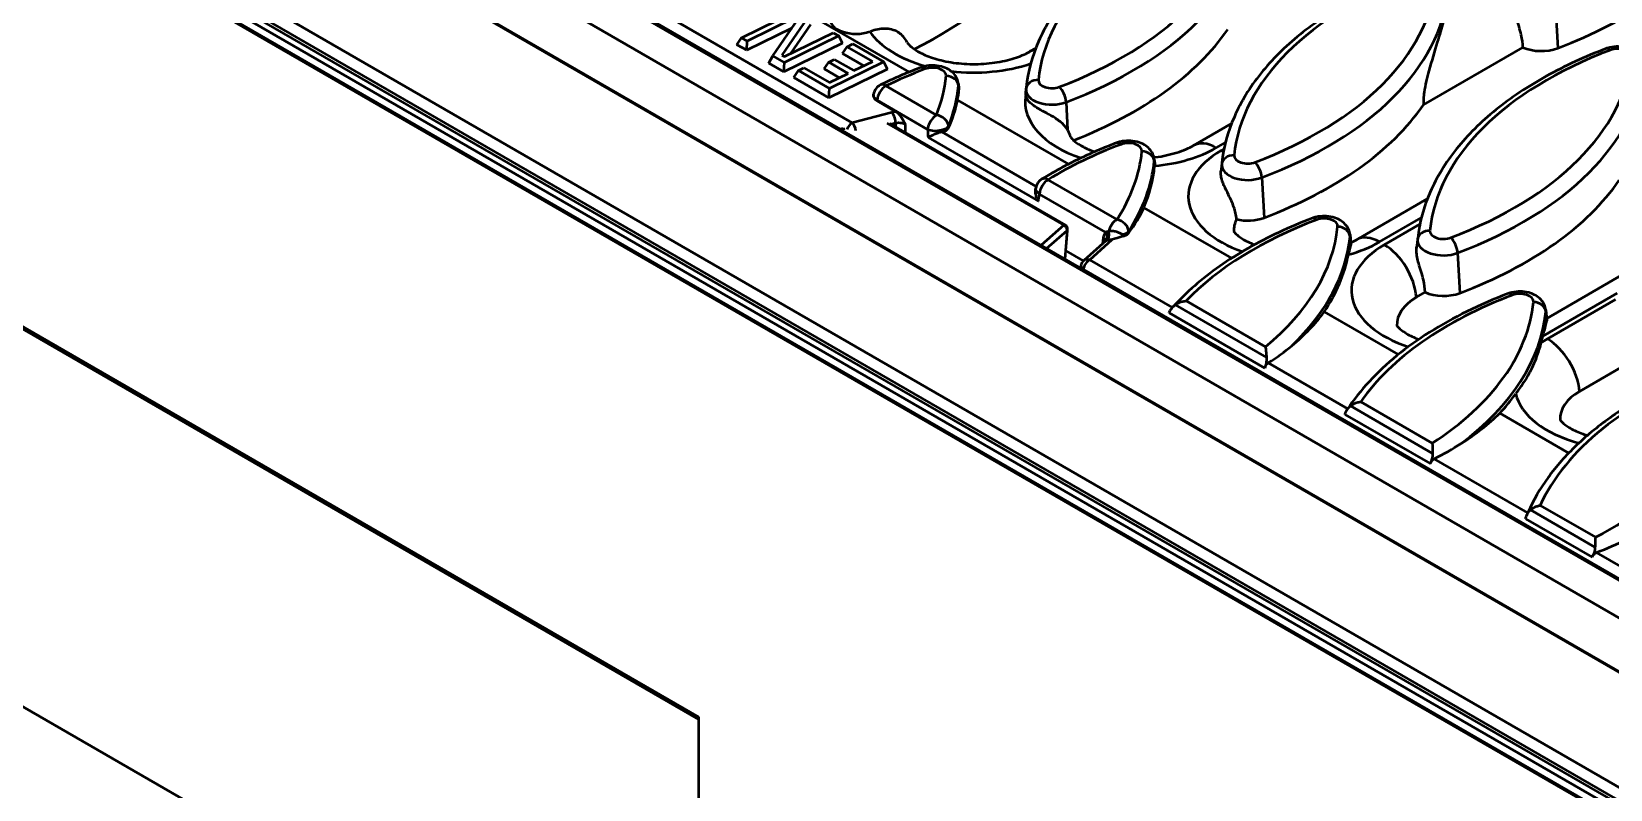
# Model space of a CAD drawing. Header units: millimetres. Extents: x 0 to 2219, y -32 to 1188.
# Drawn here: x 78.9 to 154.9, y 214.9 to 251.3 of the extents above; entities that cross this region are included whole.
import ezdxf

# ---------------------------------------------------------------- set-up
doc = ezdxf.new("R2010")
doc.units = ezdxf.units.MM
doc.header["$LTSCALE"] = 2
doc.layers.add('Sichtbar (ISO)', color=7, linetype='Continuous', lineweight=50)
doc.layers.add('Sichtbar schmal (ISO)', color=7, linetype='Continuous', lineweight=50)

msp = doc.modelspace()

# ---------------------------------------------------------------- linework, layer by layer
at = {"layer": 'Sichtbar (ISO)'}
for p, q in [((193.2583, 203.0704), (51.837, 284.72)), ((50.1813, 283.812), (191.6027, 202.1623)), ((49.0914, 274.6433), (190.5127, 192.9936)), ((110.7691, 255.3636), (121.1119, 249.3922)), ((113.0499, 251.0423), (115.6651, 252.3255)), ((115.6659, 252.0423), (113.3155, 250.889)), ((114.5489, 250.1769), (115.7898, 251.9708)), ((116.223, 252.0034), (114.9822, 250.2095)), ((112.8232, 250.7135), (113.0499, 251.0423)), ((113.3155, 250.889), (113.0499, 251.0423)), ((115.4702, 251.5088), (113.2946, 250.4413)), ((115.1061, 250.138), (117.4565, 251.2913)), ((117.722, 251.138), (115.1068, 249.8548)), ((116.3698, 251.6782), (115.4064, 250.2854)), ((117.4565, 251.2913), (117.722, 251.138)), ((117.9064, 250.791), (117.722, 251.138)), ((113.2946, 250.4413), (112.8232, 250.7135)), ((113.2946, 250.4413), (113.3155, 250.889)), ((114.3598, 249.8263), (114.5489, 250.1769)), ((115.1068, 249.8548), (114.5489, 250.1769)), ((114.9822, 250.2095), (115.1061, 250.138)), ((117.9064, 250.791), (115.0859, 249.4071)), ((117.9077, 250.2882), (118.1345, 250.617)), ((118.9297, 249.6982), (117.9077, 250.2882)), ((118.1345, 250.617), (118.3993, 250.7469)), ((119.3602, 249.9094), (118.1345, 250.617)), ((118.3993, 250.7469), (119.8904, 249.886)), ((126.9497, 250.3946), (127.2146, 250.5475)), ((145.8849, 247.8198), (150.6737, 250.5846)), ((115.0859, 249.4071), (114.3598, 249.8263)), ((115.0859, 249.4071), (115.1068, 249.8548)), ((115.5573, 249.1349), (115.7841, 249.4637)), ((115.7841, 249.4637), (116.0489, 249.5937)), ((117.2753, 248.6028), (115.7841, 249.4637)), ((116.0489, 249.5937), (117.2745, 248.886)), ((117.0154, 249.5482), (117.2421, 249.8771)), ((117.7545, 249.1215), (117.0154, 249.5482)), ((117.2421, 249.8771), (117.5069, 250.007)), ((118.185, 249.3327), (117.2421, 249.8771)), ((120.0749, 249.539), (117.2544, 248.1551)), ((119.8904, 249.886), (117.2753, 248.6028)), ((117.5069, 250.007), (118.4497, 249.4627)), ((118.4497, 249.4627), (119.3602, 249.9094)), ((120.0749, 249.539), (119.8904, 249.886)), ((117.2544, 248.1551), (115.5573, 249.1349)), ((117.2745, 248.886), (118.185, 249.3327)), ((123.4922, 248.8265), (123.5142, 248.6212)), ((126.7496, 248.6536), (126.7276, 248.4484)), ((59.2323, 248.2127), (110.9925, 218.3289)), ((117.2544, 248.1551), (117.2753, 248.6028)), ((119.3939, 248.2777), (119.4014, 248.3253)), ((119.5687, 248.0135), (120.4806, 247.487)), ((123.4485, 248.0431), (128.7877, 244.9605)), ((117.7762, 246.65), (117.9229, 246.6864)), ((128.6494, 242.019), (120.1625, 246.9189)), ((134.8064, 245.8585), (136.6427, 246.9186)), ((132.9203, 245.1976), (132.9431, 244.9851)), ((136.1777, 245.0248), (136.1401, 244.6743)), ((127.2054, 243.7255), (127.2179, 243.8096)), ((132.4219, 242.8623), (136.6407, 240.4266)), ((142.6632, 241.3224), (146.0708, 243.2897)), ((128.6299, 240.3836), (128.7487, 241.8294)), ((130.5888, 241.2731), (129.5217, 240.3178)), ((142.3483, 241.5687), (142.3951, 241.1328)), ((145.6058, 241.3959), (145.564, 241.0069)), ((128.663, 240.7867), (129.5042, 240.3011)), ((129.392, 240.0723), (129.3761, 239.9527)), ((151.8197, 237.5367), (155.4988, 239.6609)), ((145.5452, 238.5515), (145.9596, 238.7908)), ((141.1091, 237.8467), (144.6698, 235.791)), ((151.7764, 237.9398), (151.8268, 237.4707)), ((153.402, 234.0155), (155.3877, 235.1619)), ((149.5632, 232.9658), (152.8802, 231.0507)), ((64.5557, 226.8497), (110.9925, 200.0394)), ((110.9925, 175.8711), (110.9925, 218.3289))]:
    msp.add_line(p, q, dxfattribs=at)
for centre, radius, start, end in [((119.9948, 248.2366), 0.6, 116.043523, 170.990729), ((127.8117, 243.7235), 0.6, 121.629499, 171.532285), ((128.5494, 241.8458), 0.2, 355.303068, 60), ((129.7885, 240.0198), 0.4, 131.837104, 172.449087)]:
    msp.add_arc(centre, radius, start, end, dxfattribs=at)
for centre, major_axis, ratio, start_param, end_param in [((141.3483, 260.2475), (20.085, 0), 0.5773503, 5.2921002, 5.9067594), ((108.35, 259.3403), (20.085, 0), 0.5773503, 5.4166138, 5.9067594), ((118.5607, 251.9697), (-1.27, 0), 0.5773503, 6.2270729, 8.4026559), ((117.7781, 255.7114), (20.085, 0), 0.5773503, 5.3071144, 5.9067594), ((151.559, 251.244), (-1.445, 0), 0.5773503, 0.9113221, 2.1505075), ((103.7281, 249.998), (-19.8175, 1.2), 0.5326124, 2.9399809, 3.069717), ((103.636, 249.1794), (19.91, 0), 0.5773503, 6.1841724, 6.2270729), ((122.2466, 248.5759), (1.27, 0), 0.5773503, 6.2270729, 6.3450887), ((127.9888, 248.3409), (-1.27, 0), 0.5773503, 6.2270729, 6.4076939), ((146.5994, 247.7373), (-19.91, 0), 0.5773503, 6.221282, 6.2270729), ((127.2062, 252.0825), (20.085, 0), 0.5773503, 5.2921002, 5.9067594), ((113.0641, 245.5506), (19.91, 0), 0.5773503, 6.0471357, 6.2245027), ((132.8771, 243.0349), (-0.1295, -2.2667), 0.0319642, 3.7436047, 3.7659192), ((136.6343, 248.4537), (20.085, 0), 0.5773503, 5.2921002, 5.9067594), ((113.1562, 246.233), (-19.832, 1.2008), 0.5326124, 2.80889, 2.9321603), ((139.9512, 241.7812), (-3.2, 0), 0.5773503, 5.9963213, 6.318229), ((137.4169, 243.079), (-1.445, 0), 0.5773503, 1.191619, 2.1505075), ((122.4922, 241.9217), (19.91, 0), 0.5773503, 5.9208095, 6.168364), ((146.845, 239.4501), (-1.445, 0), 0.5773503, 0.9113221, 2.1505075), ((147.808, 237.2451), (-3.2, 0), 0.5773503, 5.4977871, 6.318229), ((122.5844, 242.4679), (-19.8466, 1.2017), 0.5326124, 2.6264549, 2.8054483), ((131.9202, 238.2928), (19.91, 0), 0.5773503, 6.113211, 6.1429316), ((131.592, 239.493), (10.3072, 1.6171), 0.6032736, 5.3367001, 5.4932451), ((131.9202, 238.2928), (19.91, 0), 0.5773503, 5.801332, 5.8919846), ((155.6647, 232.7091), (-3.2, 0), 0.5773503, 5.4977871, 6.318229), ((132.0125, 238.7029), (-19.8612, 1.2026), 0.5326124, 2.5125256, 2.685694), ((140.292, 235.1843), (10.7357, 1.6535), 0.5599152, 5.2295173, 5.3837316), ((163.4961, 226.1321), (13.0155, -0.0372), 0.6083226, 2.8830023, 2.885362), ((148.6953, 231.045), (11.3916, 1.4861), 0.5243692, 5.1494974, 5.3011104)]:
    msp.add_ellipse(centre, major_axis=major_axis, ratio=ratio, start_param=start_param, end_param=end_param, dxfattribs=at)
for points, knots in [([(135.8204, 257.7795), (134.7956, 257.3921), (133.8307, 256.9486), (132.0524, 255.9618), (131.239, 255.4186), (129.7918, 254.2467), (129.1579, 253.6181), (128.0943, 252.2917), (127.6647, 251.5938), (127.0325, 250.1509), (126.8304, 249.4057), (126.7496, 248.6536)], [2.93590568, 2.93590568, 2.93590568, 2.93590568, 3.12174204, 3.12174204, 3.30757839, 3.30757839, 3.49341475, 3.49341475, 3.67925111, 3.67925111, 3.86508746, 3.86508746, 3.86508746, 3.86508746]), ([(145.2485, 254.1506), (144.2237, 253.7632), (143.2588, 253.3197), (141.4805, 252.333), (140.6671, 251.7897), (139.2199, 250.6179), (138.5859, 249.9892), (137.5224, 248.6628), (137.0928, 247.965), (136.4606, 246.522), (136.2584, 245.7769), (136.1777, 245.0248)], [2.93590568, 2.93590568, 2.93590568, 2.93590568, 3.12174204, 3.12174204, 3.30757839, 3.30757839, 3.49341475, 3.49341475, 3.67925111, 3.67925111, 3.86508746, 3.86508746, 3.86508746, 3.86508746]), ([(150.6737, 250.5846), (150.6703, 250.7727), (150.6428, 250.9769), (150.5344, 251.4487), (150.4434, 251.7193), (150.3447, 252.0694), (150.3177, 252.1736), (150.2779, 252.3762), (150.2656, 252.4747), (150.2619, 252.6092), (150.2635, 252.6566), (150.2679, 252.7031)], [0.04336489, 0.04336489, 0.04336489, 0.04336489, 0.19996601, 0.19996601, 0.39993202, 0.39993202, 0.47560066, 0.47560066, 0.55126929, 0.55126929, 0.59299387, 0.59299387, 0.59299387, 0.59299387]), ([(146.8349, 251.7902), (146.7554, 251.5209), (146.6591, 251.1956), (146.4228, 250.4097), (146.2778, 249.9377), (146.0638, 249.1494), (145.9666, 248.7638), (145.901, 248.3168), (145.8883, 248.2043), (145.8772, 247.997), (145.8781, 247.9017), (145.8849, 247.8198)], [-1.1741314, -1.1741314, -1.1741314, -1.1741314, -0.8282199, -0.8282199, -0.4165788, -0.4165788, -0.1554996, -0.1554996, -0.0777498, -0.0777498, -0.0059838, -0.0059838, -0.0059838, -0.0059838]), ([(121.0261, 250.8107), (121.0121, 250.8422), (120.997, 250.8729), (120.8806, 251.0851), (120.7399, 251.2265), (120.3861, 251.4277), (120.1708, 251.4803), (119.7199, 251.4825), (119.4897, 251.44), (119.2564, 251.356)], [-1.56802425, -1.56802425, -1.56802425, -1.56802425, -1.5333565, -1.5333565, -1.32040164, -1.32040164, -1.0930995, -1.0930995, -0.8840753, -0.8840753, -0.8840753, -0.8840753]), ([(121.026, 250.8109), (121.026, 250.8109), (121.06, 250.746), (121.2521, 250.5724), (121.3748, 250.4809), (121.7026, 250.2934), (121.9099, 250.1974), (122.4032, 250.0221), (122.6933, 249.9443), (123.3307, 249.8275), (123.6801, 249.7908), (124.3942, 249.7703), (124.759, 249.7878), (125.4523, 249.8746), (125.781, 249.9435), (126.3558, 250.1139), (126.6048, 250.214), (126.8578, 250.3431), (126.9052, 250.3689), (126.9497, 250.3946)], [4.1990628, 4.1990628, 4.1990628, 4.1990628, 4.4955501, 4.4955501, 4.7170805, 4.7170805, 4.9459551, 4.9459551, 5.1905474, 5.1905474, 5.4480945, 5.4480945, 5.7114814, 5.7114814, 5.9721209, 5.9721209, 6.2215073, 6.2215073, 6.2831853, 6.2831853, 6.2831853, 6.2831853]), ([(154.6766, 250.5217), (153.6518, 250.1343), (152.6869, 249.6908), (150.9086, 248.7041), (150.0952, 248.1609), (148.648, 246.989), (148.014, 246.3603), (146.9505, 245.034), (146.5209, 244.3361), (145.8887, 242.8931), (145.6865, 242.148), (145.6058, 241.3959)], [2.93590568, 2.93590568, 2.93590568, 2.93590568, 3.12174204, 3.12174204, 3.30757839, 3.30757839, 3.49341475, 3.49341475, 3.67925111, 3.67925111, 3.86508746, 3.86508746, 3.86508746, 3.86508746]), ([(156.4905, 249.7337), (156.4805, 249.8265), (156.4544, 249.9157), (156.3765, 250.0843), (156.3224, 250.1612), (156.1879, 250.3085), (156.1044, 250.3723), (155.9054, 250.4906), (155.7874, 250.5367), (155.534, 250.6033), (155.3979, 250.6204), (155.1262, 250.623), (154.9908, 250.6087), (154.7971, 250.5626), (154.7364, 250.5443), (154.6766, 250.5217)], [0.8473015, 0.8473015, 0.8473015, 0.8473015, 1.0461813, 1.0461813, 1.2705319, 1.2705319, 1.5560441, 1.5560441, 1.9290652, 1.9290652, 2.3395873, 2.3395873, 2.7469542, 2.7469542, 2.9359057, 2.9359057, 2.9359057, 2.9359057]), ([(121.6783, 249.6145), (121.543, 249.5633), (121.4087, 249.5112), (121.1423, 249.405), (121.0102, 249.351), (120.7482, 249.2409), (120.6183, 249.185), (120.3608, 249.0712), (120.2333, 249.0134), (119.9805, 248.8959), (119.8553, 248.8362), (119.7313, 248.7756)], [2.93590568, 2.93590568, 2.93590568, 2.93590568, 2.96044432, 2.96044432, 2.98498296, 2.98498296, 3.00952161, 3.00952161, 3.03406025, 3.03406025, 3.05859889, 3.05859889, 3.05859889, 3.05859889]), ([(123.4922, 248.8265), (123.4822, 248.9193), (123.4561, 249.0085), (123.3782, 249.1771), (123.3241, 249.254), (123.1896, 249.4013), (123.106, 249.4651), (122.9071, 249.5834), (122.7891, 249.6295), (122.5357, 249.696), (122.3996, 249.7132), (122.1279, 249.7158), (121.9924, 249.7015), (121.7988, 249.6554), (121.7381, 249.6371), (121.6783, 249.6145)], [0.8473015, 0.8473015, 0.8473015, 0.8473015, 1.0461813, 1.0461813, 1.2705319, 1.2705319, 1.5560441, 1.5560441, 1.9290652, 1.9290652, 2.3395873, 2.3395873, 2.7469542, 2.7469542, 2.9359057, 2.9359057, 2.9359057, 2.9359057]), ([(119.3939, 248.2777), (119.3929, 248.2717), (119.3923, 248.2657), (119.3902, 248.2218), (119.4013, 248.1833), (119.4388, 248.1215), (119.4591, 248.0972), (119.5082, 248.0526), (119.5364, 248.0321), (119.5687, 248.0135)], [0.11625334, 0.11625334, 0.11625334, 0.11625334, 0.12495392, 0.12495392, 0.17889334, 0.17889334, 0.21524331, 0.21524331, 0.24987374, 0.24987374, 0.24987374, 0.24987374]), ([(128.7469, 246.6084), (128.6969, 246.6925), (128.6378, 246.7695), (128.4583, 246.9618), (128.3208, 247.0698), (128.0311, 247.256), (127.8915, 247.3334), (127.6123, 247.4832), (127.4795, 247.5526), (127.2304, 247.6963), (127.1181, 247.7681), (126.9145, 247.9309), (126.8313, 248.0209), (126.7555, 248.1599), (126.7384, 248.2046), (126.7286, 248.2498)], [-3.17667863, -3.17667863, -3.17667863, -3.17667863, -3.08462917, -3.08462917, -2.93003055, -2.93003055, -2.80719283, -2.80719283, -2.69575423, -2.69575423, -2.58710094, -2.58710094, -2.46310201, -2.46310201, -2.40549735, -2.40549735, -2.40549735, -2.40549735]), ([(120.9447, 246.8696), (120.9444, 246.8702), (120.9441, 246.8707), (120.8849, 246.9853), (120.8217, 247.1073), (120.7034, 247.2813), (120.6523, 247.3444), (120.5601, 247.4328), (120.5208, 247.4638), (120.4804, 247.4871)], [-0.0004951, -0.0004951, -0.0004951, -0.0004951, 0, 0, 0.09632197, 0.09632197, 0.15788072, 0.15788072, 0.19979193, 0.19979193, 0.19979193, 0.19979193]), ([(122.6892, 246.5094), (122.6785, 246.5072), (122.6676, 246.5048), (122.6444, 246.4991), (122.632, 246.4959), (122.586, 246.4832), (122.5521, 246.4724), (122.4544, 246.4383), (122.3864, 246.4108), (122.2587, 246.3554), (122.2033, 246.33), (122.1073, 246.2845), (122.0653, 246.2638), (122.0284, 246.2451), (122.0279, 246.2448), (122.0273, 246.2445)], [-0.21593865, -0.21593865, -0.21593865, -0.21593865, -0.20534487, -0.20534487, -0.19351355, -0.19351355, -0.16171514, -0.16171514, -0.10109306, -0.10109306, -0.04874494, -0.04874494, 0, 0, 0.00070946, 0.00070946, 0.00070946, 0.00070946]), ([(122.6892, 246.5094), (122.7294, 246.5177), (122.7673, 246.5286), (122.8372, 246.5548), (122.8692, 246.5701), (122.9258, 246.6045), (122.9505, 246.6237), (122.9905, 246.6645), (123.0059, 246.6861), (123.0161, 246.7087)], [0.00007343, 0.00007343, 0.00007343, 0.00007343, 0.03342109, 0.03342109, 0.06685444, 0.06685444, 0.10058461, 0.10058461, 0.13390116, 0.13390116, 0.13390116, 0.13390116]), ([(128.8874, 246.2666), (128.8588, 246.3781), (128.8177, 246.4823), (128.7587, 246.5882), (128.7529, 246.5984), (128.7469, 246.6084)], [-1.64303488, -1.64303488, -1.64303488, -1.64303488, -1.53496134, -1.53496134, -1.52336274, -1.52336274, -1.52336274, -1.52336274]), ([(131.1064, 245.9856), (130.8439, 245.8864), (130.5853, 245.7835), (130.0766, 245.5705), (129.8264, 245.4605), (129.335, 245.2334), (129.0938, 245.1164), (128.6208, 244.8757), (128.389, 244.752), (127.9354, 244.498), (127.7136, 244.3677), (127.497, 244.2343)], [2.93590568, 2.93590568, 2.93590568, 2.93590568, 2.9835044, 2.9835044, 3.03110312, 3.03110312, 3.07870184, 3.07870184, 3.12630057, 3.12630057, 3.17389929, 3.17389929, 3.17389929, 3.17389929]), ([(128.8828, 246.2748), (128.8828, 246.2748), (128.8864, 246.2672), (128.9198, 246.2185), (128.9794, 246.1462), (129.1891, 245.9762), (129.3302, 245.8819), (129.6643, 245.7091), (129.8486, 245.6299), (130.0547, 245.5592)], [4.19906285, 4.19906285, 4.19906285, 4.19906285, 4.30401709, 4.30401709, 4.54590981, 4.54590981, 4.76723565, 4.76723565, 4.96167414, 4.96167414, 4.96167414, 4.96167414]), ([(132.9203, 245.1976), (132.9103, 245.2904), (132.8842, 245.3796), (132.8063, 245.5482), (132.7522, 245.6251), (132.6177, 245.7724), (132.5341, 245.8362), (132.3352, 245.9545), (132.2172, 246.0006), (131.9638, 246.0672), (131.8276, 246.0843), (131.556, 246.0869), (131.4205, 246.0726), (131.2269, 246.0265), (131.1662, 246.0082), (131.1064, 245.9856)], [0.8473015, 0.8473015, 0.8473015, 0.8473015, 1.0461813, 1.0461813, 1.2705319, 1.2705319, 1.5560441, 1.5560441, 1.9290652, 1.9290652, 2.3395873, 2.3395873, 2.7469542, 2.7469542, 2.9359057, 2.9359057, 2.9359057, 2.9359057]), ([(132.9054, 245.2882), (132.9255, 245.2906), (132.9455, 245.293), (133.1545, 245.3192), (133.3386, 245.3505), (133.6909, 245.4264), (133.8591, 245.4709), (134.1735, 245.57), (134.3197, 245.6245), (134.5847, 245.7391), (134.7035, 245.799), (134.8064, 245.8585)], [5.69668272, 5.69668272, 5.69668272, 5.69668272, 5.71180925, 5.71180925, 5.85465326, 5.85465326, 5.99749728, 5.99749728, 6.14034129, 6.14034129, 6.28318531, 6.28318531, 6.28318531, 6.28318531]), ([(136.882, 242.304), (136.8679, 242.5081), (136.8209, 242.7062), (136.6843, 243.0985), (136.5926, 243.2906), (136.4208, 243.6347), (136.3422, 243.7862), (136.2169, 244.0727), (136.1709, 244.2017), (136.1286, 244.4185), (136.123, 244.5058), (136.1312, 244.5885)], [-2.90382517, -2.90382517, -2.90382517, -2.90382517, -2.75238147, -2.75238147, -2.58927548, -2.58927548, -2.45274921, -2.45274921, -2.33019585, -2.33019585, -2.2399322, -2.2399322, -2.2399322, -2.2399322]), ([(127.3379, 243.1785), (127.3375, 243.1792), (127.3371, 243.18), (127.3045, 243.239), (127.2772, 243.3), (127.2327, 243.4261), (127.2159, 243.4922), (127.199, 243.615), (127.1976, 243.6732), (127.2054, 243.7255)], [-0.20663481, -0.20663481, -0.20663481, -0.20663481, -0.20600495, -0.20600495, -0.15598746, -0.15598746, -0.10304396, -0.10304396, -0.05417519, -0.05417519, -0.05417519, -0.05417519]), ([(140.5345, 242.3567), (139.9785, 242.1466), (139.4402, 241.9199), (138.4038, 241.4355), (137.9058, 241.1778), (136.9552, 240.6334), (136.5025, 240.3467), (135.6469, 239.7465), (135.2441, 239.4331), (134.4924, 238.7819), (134.1436, 238.4441), (133.8238, 238.0954)], [2.93590568, 2.93590568, 2.93590568, 2.93590568, 3.03672173, 3.03672173, 3.13753778, 3.13753778, 3.23835383, 3.23835383, 3.33916988, 3.33916988, 3.43998593, 3.43998593, 3.43998593, 3.43998593]), ([(142.3483, 241.5687), (142.3384, 241.6615), (142.3123, 241.7507), (142.2344, 241.9194), (142.1803, 241.9962), (142.0458, 242.1436), (141.9622, 242.2074), (141.7633, 242.3257), (141.6453, 242.3717), (141.3919, 242.4383), (141.2557, 242.4554), (140.984, 242.458), (140.8486, 242.4437), (140.655, 242.3977), (140.5943, 242.3793), (140.5345, 242.3567)], [0.8473015, 0.8473015, 0.8473015, 0.8473015, 1.0461813, 1.0461813, 1.2705319, 1.2705319, 1.5560441, 1.5560441, 1.9290652, 1.9290652, 2.3395873, 2.3395873, 2.7469542, 2.7469542, 2.9359057, 2.9359057, 2.9359057, 2.9359057]), ([(131.4214, 241.4948), (131.4828, 241.51), (131.5379, 241.5314), (131.63, 241.5836), (131.6669, 241.6144), (131.6918, 241.6482)], [0.00001177, 0.00001177, 0.00001177, 0.00001177, 0.05259511, 0.05259511, 0.10516075, 0.10516075, 0.10516075, 0.10516075]), ([(136.7395, 241.7387), (136.7395, 241.7387), (136.7397, 241.7383), (136.7448, 241.7288), (136.7732, 241.681), (136.9167, 241.5405), (137.0268, 241.4515), (137.3292, 241.2661), (137.5221, 241.1698), (137.7471, 241.083)], [4.19906285, 4.19906285, 4.19906285, 4.19906285, 4.2256869, 4.2256869, 4.45978834, 4.45978834, 4.68262114, 4.68262114, 4.90843296, 4.90843296, 4.90843296, 4.90843296]), ([(142.3899, 241.0975), (142.3797, 241.0671), (142.369, 241.0307), (142.3318, 240.8914), (142.3026, 240.7633), (142.271, 240.6047)], [-1.21609444, -1.21609444, -1.21609444, -1.21609444, -1.12590236, -1.12590236, -0.91996796, -0.91996796, -0.91996796, -0.91996796]), ([(142.3899, 241.1818), (142.3928, 241.1831), (142.3956, 241.1844), (142.4228, 241.197), (142.4465, 241.2083), (142.4928, 241.2309), (142.5154, 241.2423), (142.5596, 241.2652), (142.5811, 241.2766), (142.623, 241.2995), (142.6434, 241.3109), (142.6632, 241.3224)], [6.17007287, 6.17007287, 6.17007287, 6.17007287, 6.17332391, 6.17332391, 6.20078926, 6.20078926, 6.22825461, 6.22825461, 6.25571996, 6.25571996, 6.28318531, 6.28318531, 6.28318531, 6.28318531]), ([(145.9596, 238.7908), (145.9563, 238.9789), (145.9287, 239.1831), (145.8204, 239.6549), (145.7293, 239.9255), (145.6307, 240.2756), (145.6036, 240.3798), (145.5639, 240.5823), (145.5516, 240.6808), (145.5478, 240.8154), (145.5494, 240.8628), (145.5539, 240.9093)], [0.04336489, 0.04336489, 0.04336489, 0.04336489, 0.19996601, 0.19996601, 0.39993202, 0.39993202, 0.47560066, 0.47560066, 0.55126929, 0.55126929, 0.59299387, 0.59299387, 0.59299387, 0.59299387]), ([(145.5539, 240.9093), (145.5563, 240.933), (145.5587, 240.9566), (145.5621, 240.989), (145.5631, 240.998), (145.564, 241.0069)], [0.709582647, 0.709582647, 0.709582647, 0.709582647, 0.73010989, 0.73010989, 0.738013886, 0.738013886, 0.738013886, 0.738013886]), ([(151.7764, 237.9398), (151.7665, 238.0327), (151.7404, 238.1219), (151.6624, 238.2905), (151.6084, 238.3674), (151.4738, 238.5147), (151.3903, 238.5785), (151.1914, 238.6968), (151.0734, 238.7428), (150.82, 238.8094), (150.6838, 238.8266), (150.4121, 238.8292), (150.2767, 238.8148), (150.0831, 238.7688), (150.0224, 238.7505), (149.9626, 238.7279)], [0.8473015, 0.8473015, 0.8473015, 0.8473015, 1.0461813, 1.0461813, 1.2705319, 1.2705319, 1.5560441, 1.5560441, 1.9290652, 1.9290652, 2.3395873, 2.3395873, 2.7469542, 2.7469542, 2.9359057, 2.9359057, 2.9359057, 2.9359057]), ([(133.6338, 237.7997), (133.6697, 237.877), (133.7135, 237.9548), (133.8052, 238.0789), (133.8652, 238.1423), (133.9258, 238.1886)], [0.02841016, 0.02841016, 0.02841016, 0.02841016, 0.087676, 0.087676, 0.14449036, 0.14449036, 0.14449036, 0.14449036]), ([(133.9258, 238.1886), (133.967, 238.2195), (134.0121, 238.2467), (134.1186, 238.2993), (134.1813, 238.3227), (134.3116, 238.3581), (134.3796, 238.3699), (134.4483, 238.3757), (134.4492, 238.3757), (134.4502, 238.3758)], [0.39074514, 0.39074514, 0.39074514, 0.39074514, 0.43098813, 0.43098813, 0.4809599, 0.4809599, 0.53234121, 0.53234121, 0.53302709, 0.53302709, 0.53302709, 0.53302709]), ([(149.9626, 238.7279), (149.2715, 238.4666), (148.6075, 238.1799), (147.344, 237.5591), (146.7444, 237.2251), (145.6187, 236.5139), (145.0925, 236.1367), (144.1222, 235.3438), (143.6779, 234.928), (142.8788, 234.0626), (142.5241, 233.6131), (142.2178, 233.1495)], [2.93590568, 2.93590568, 2.93590568, 2.93590568, 3.06123269, 3.06123269, 3.18655971, 3.18655971, 3.31188673, 3.31188673, 3.43721374, 3.43721374, 3.56254076, 3.56254076, 3.56254076, 3.56254076]), ([(151.822, 237.4317), (151.8196, 237.4237), (151.8172, 237.4153), (151.7757, 237.2699), (151.7253, 237.0579), (151.6579, 236.7808), (151.6465, 236.7343), (151.6347, 236.6859)], [0.70958265, 0.70958265, 0.70958265, 0.70958265, 0.73010989, 0.73010989, 1.0546565, 1.0546565, 1.11670002, 1.11670002, 1.11670002, 1.11670002]), ([(144.5962, 237.2026), (144.5962, 237.2026), (144.5964, 237.2023), (144.6004, 237.1948), (144.6262, 237.15), (144.762, 237.0143), (144.869, 236.926), (145.1659, 236.7408), (145.3564, 236.644), (145.6056, 236.5461), (145.6321, 236.536), (145.659, 236.526)], [4.19906285, 4.19906285, 4.19906285, 4.19906285, 4.22111643, 4.22111643, 4.45064741, 4.45064741, 4.67400099, 4.67400099, 4.9002335, 4.9002335, 4.92668536, 4.92668536, 4.92668536, 4.92668536]), ([(138.2722, 236.1691), (138.2723, 236.1685), (138.2724, 236.1678), (138.2816, 236.1061), (138.2905, 236.035), (138.3063, 235.8826), (138.3136, 235.8007), (138.3215, 235.6921), (138.323, 235.6708), (138.3244, 235.6491)], [-0.00085051, -0.00085051, -0.00085051, -0.00085051, 0, 0, 0.07930364, 0.07930364, 0.15301084, 0.15301084, 0.17054122, 0.17054122, 0.17054122, 0.17054122]), ([(151.5433, 236.3484), (151.5312, 236.3077), (151.5191, 236.2671), (151.4439, 236.0192), (151.3729, 235.7972), (151.2333, 235.4261), (151.1738, 235.2826), (151.0461, 235.0116), (150.9827, 234.8911), (150.8259, 234.6222), (150.7329, 234.4814), (150.5384, 234.2029), (150.4346, 234.0619), (150.3261, 233.9098)], [-4.26618003, -4.26618003, -4.26618003, -4.26618003, -4.22163564, -4.22163564, -3.99090017, -3.99090017, -3.83799471, -3.83799471, -3.69946469, -3.69946469, -3.52816137, -3.52816137, -3.35501844, -3.35501844, -3.35501844, -3.35501844]), ([(138.3244, 235.6491), (138.3294, 235.563), (138.3222, 235.4646), (138.2921, 235.3048), (138.2675, 235.2206), (138.2378, 235.1416)], [0.93262683, 0.93262683, 0.93262683, 0.93262683, 0.99891182, 0.99891182, 1.05783826, 1.05783826, 1.05783826, 1.05783826]), ([(138.2378, 235.1416), (138.2408, 235.1492), (138.2438, 235.1569), (138.2626, 235.2027), (138.2798, 235.2392), (138.3216, 235.3099), (138.347, 235.3427), (138.3782, 235.3705), (138.381, 235.3729), (138.3851, 235.3763), (138.3864, 235.3773), (138.3887, 235.3791), (138.3896, 235.3798), (138.3915, 235.3813), (138.3924, 235.3819), (138.3945, 235.3835), (138.3957, 235.3844), (138.4, 235.3875), (138.4031, 235.3897), (138.407, 235.3922), (138.4078, 235.3927), (138.4085, 235.3931)], [-0.446746739, -0.446746739, -0.446746739, -0.446746739, -0.440426319, -0.440426319, -0.408599016, -0.408599016, -0.371711531, -0.371711531, -0.368062767, -0.368062767, -0.366431479, -0.366431479, -0.36521907, -0.36521907, -0.364091805, -0.364091805, -0.362551205, -0.362551205, -0.35870747, -0.35870747, -0.357789921, -0.357789921, -0.357789921, -0.357789921]), ([(159.3907, 235.099), (158.5709, 234.7891), (157.7894, 234.4433), (156.3194, 233.6863), (155.631, 233.2751), (154.362, 232.3942), (153.7814, 231.9245), (152.7417, 230.9346), (152.2824, 230.4142), (151.4976, 229.3319), (151.1721, 228.7698), (150.9192, 228.1927)], [2.93590568, 2.93590568, 2.93590568, 2.93590568, 3.0845612, 3.0845612, 3.23321672, 3.23321672, 3.38187225, 3.38187225, 3.53052777, 3.53052777, 3.67918329, 3.67918329, 3.67918329, 3.67918329]), ([(142.3647, 233.3165), (142.4086, 233.3525), (142.4574, 233.3843), (142.5629, 233.4396), (142.6197, 233.4627), (142.7373, 233.4988), (142.7983, 233.5117), (142.8601, 233.5191), (142.861, 233.5192), (142.8618, 233.5193)], [0.38298223, 0.38298223, 0.38298223, 0.38298223, 0.42713138, 0.42713138, 0.47283396, 0.47283396, 0.5195031, 0.5195031, 0.52016002, 0.52016002, 0.52016002, 0.52016002]), ([(142.1, 232.9117), (142.1303, 232.9922), (142.1688, 233.0738), (142.2522, 233.203), (142.3074, 233.2686), (142.3647, 233.3165)], [0.02899271, 0.02899271, 0.02899271, 0.02899271, 0.08903376, 0.08903376, 0.14441862, 0.14441862, 0.14441862, 0.14441862]), ([(152.453, 232.6666), (152.453, 232.6666), (152.4533, 232.6659), (152.4593, 232.6548), (152.4898, 232.6044), (152.6398, 232.4601), (152.7525, 232.3705), (153.0607, 232.1844), (153.2573, 232.0878), (153.5798, 231.9655), (153.6789, 231.9316), (153.7826, 231.8998)], [4.19906285, 4.19906285, 4.19906285, 4.19906285, 4.22941946, 4.22941946, 4.46725346, 4.46725346, 4.68972108, 4.68972108, 4.91688208, 4.91688208, 5.01001926, 5.01001926, 5.01001926, 5.01001926]), ([(146.3098, 231.5286), (146.3098, 231.528), (146.3099, 231.5274), (146.3125, 231.4727), (146.3149, 231.4098), (146.319, 231.2738), (146.3207, 231.2005), (146.3227, 231.0924), (146.3232, 231.0619), (146.3236, 231.0307)], [-0.00079701, -0.00079701, -0.00079701, -0.00079701, 0, 0, 0.0700773, 0.0700773, 0.13623377, 0.13623377, 0.16112952, 0.16112952, 0.16112952, 0.16112952]), ([(146.3236, 231.0307), (146.3241, 230.9479), (146.3118, 230.8539), (146.2732, 230.6993), (146.2432, 230.6167), (146.2085, 230.5397)], [0.93073261, 0.93073261, 0.93073261, 0.93073261, 0.99377659, 0.99377659, 1.05248697, 1.05248697, 1.05248697, 1.05248697]), ([(146.2085, 230.5397), (146.2123, 230.5479), (146.2162, 230.5561), (146.238, 230.6001), (146.2577, 230.6342), (146.3058, 230.7008), (146.335, 230.7314), (146.3703, 230.7565), (146.3735, 230.7587), (146.3781, 230.7617), (146.3795, 230.7626), (146.382, 230.7642), (146.3831, 230.7648), (146.3851, 230.7661), (146.3862, 230.7667), (146.3885, 230.7681), (146.3899, 230.7689), (146.3948, 230.7717), (146.3983, 230.7736), (146.4027, 230.7758), (146.4035, 230.7763), (146.4044, 230.7767)], [-0.45210498, -0.45210498, -0.45210498, -0.45210498, -0.445186777, -0.445186777, -0.414490145, -0.414490145, -0.37812839, -0.37812839, -0.374590329, -0.374590329, -0.372998004, -0.372998004, -0.371810269, -0.371810269, -0.370702821, -0.370702821, -0.369184432, -0.369184432, -0.365371031, -0.365371031, -0.3644467, -0.3644467, -0.3644467, -0.3644467]), ([(150.8018, 227.8877), (150.8256, 227.9716), (150.8578, 228.0574), (150.9322, 228.1924), (150.9824, 228.2604), (151.0364, 228.3098)], [0.02997029, 0.02997029, 0.02997029, 0.02997029, 0.0913638, 0.0913638, 0.14559588, 0.14559588, 0.14559588, 0.14559588]), ([(150.9113, 228.1746), (150.9099, 228.1714), (150.9085, 228.1681), (150.9063, 228.163), (150.9055, 228.1613), (150.9042, 228.1583), (150.9037, 228.1571), (150.9027, 228.1547), (150.9021, 228.1535), (150.901, 228.1508), (150.9003, 228.1493), (150.8981, 228.1441), (150.8965, 228.1403), (150.8891, 228.1231), (150.8829, 228.1088), (150.8765, 228.0936)], [-0.369997275, -0.369997275, -0.369997275, -0.369997275, -0.36525296, -0.36525296, -0.362832211, -0.362832211, -0.361171136, -0.361171136, -0.359550138, -0.359550138, -0.35760587, -0.35760587, -0.352805524, -0.352805524, -0.336174477, -0.336174477, -0.336174477, -0.336174477]), ([(151.0364, 228.3098), (151.0822, 228.351), (151.1338, 228.3874), (151.2377, 228.4455), (151.289, 228.4684), (151.3951, 228.5051), (151.4499, 228.5188), (151.5055, 228.5277), (151.5063, 228.5278), (151.5071, 228.5279)], [0.37614005, 0.37614005, 0.37614005, 0.37614005, 0.42365803, 0.42365803, 0.46560045, 0.46560045, 0.50818732, 0.50818732, 0.50881868, 0.50881868, 0.50881868, 0.50881868]), ([(150.8765, 228.0936), (150.8747, 228.0893), (150.8729, 228.0851), (150.8694, 228.0766), (150.8676, 228.0723), (150.864, 228.0638), (150.8622, 228.0596), (150.8587, 228.0511), (150.8569, 228.0468), (150.8534, 228.0383), (150.8517, 228.0341), (150.8499, 228.0298)], [3.6876802464, 3.6876802464, 3.6876802464, 3.6876802464, 3.688771128, 3.688771128, 3.6898620096, 3.6898620096, 3.6909528912, 3.6909528912, 3.6920437728, 3.6920437728, 3.6931346544, 3.6931346544, 3.6931346544, 3.6931346544]), ([(154.1649, 226.9935), (154.1648, 226.9929), (154.1648, 226.9923), (154.1623, 226.9435), (154.1597, 226.8875), (154.1543, 226.7657), (154.1516, 226.6998), (154.1475, 226.5925), (154.1462, 226.5543), (154.1449, 226.5152)], [-0.00075249, -0.00075249, -0.00075249, -0.00075249, 0, 0, 0.06249259, 0.06249259, 0.1222276, 0.1222276, 0.15329503, 0.15329503, 0.15329503, 0.15329503]), ([(154.1449, 226.5152), (154.1414, 226.4351), (154.1245, 226.3451), (154.0779, 226.1952), (154.0426, 226.1143), (154.003, 226.0395)], [0.93695004, 0.93695004, 0.93695004, 0.93695004, 0.9973934, 0.9973934, 1.05608608, 1.05608608, 1.05608608, 1.05608608]), ([(154.003, 226.0395), (154.0075, 226.0478), (154.0121, 226.056), (154.0368, 226.0982), (154.0589, 226.1303), (154.113, 226.1929), (154.1457, 226.2212), (154.1849, 226.244), (154.1886, 226.2461), (154.194, 226.2489), (154.1956, 226.2497), (154.1985, 226.2512), (154.1997, 226.2518), (154.202, 226.2529), (154.2031, 226.2534), (154.2058, 226.2547), (154.2073, 226.2554), (154.2125, 226.2577), (154.2162, 226.2593), (154.2212, 226.2613), (154.2224, 226.2618), (154.2236, 226.2623)], [-0.460787722, -0.460787722, -0.460787722, -0.460787722, -0.453613238, -0.453613238, -0.423505911, -0.423505911, -0.387472572, -0.387472572, -0.383741174, -0.383741174, -0.382107423, -0.382107423, -0.380906612, -0.380906612, -0.379799553, -0.379799553, -0.378300933, -0.378300933, -0.37463402, -0.37463402, -0.373457297, -0.373457297, -0.373457297, -0.373457297])]:
    msp.add_open_spline(points, degree=3, knots=knots, dxfattribs=at)
for points in [[(132.9431, 244.9851), (132.9458, 244.96), (132.9457, 244.9334), (132.9428, 244.9054)], [(136.1312, 244.5885), (136.134, 244.6171), (136.137, 244.6457), (136.1401, 244.6743)], [(130.5894, 241.2736), (130.5901, 241.2743), (130.5909, 241.2751), (130.5919, 241.2762)], [(130.5919, 241.2762), (130.5935, 241.278), (130.5943, 241.2792), (130.5943, 241.2792)], [(131.4214, 241.4948), (131.2397, 241.4286), (131.0333, 241.3603), (130.8911, 241.3258)], [(131.3916, 241.5772), (131.4016, 241.5496), (131.4115, 241.5222), (131.4214, 241.4948)], [(142.3952, 241.1328), (142.3962, 241.1231), (142.3946, 241.1113), (142.3899, 241.0975)], [(151.8268, 237.4707), (151.8279, 237.4601), (151.8263, 237.4469), (151.822, 237.4317)]]:
    msp.add_open_spline(points, degree=3, dxfattribs=at)
at = {"layer": 'Sichtbar schmal (ISO)'}
for p, q in [((51.737, 284.7101), (193.1583, 203.0605)), ((49.6156, 281.4993), (191.037, 199.8496)), ((191.0443, 199.9054), (49.6229, 281.5551)), ((190.6127, 193.7524), (49.1914, 275.402)), ((49.3328, 275.4837), (190.7542, 193.834)), ((49.6156, 275.9736), (191.037, 194.3239)), ((49.05, 275.1571), (190.4713, 193.5074)), ((190.4713, 193.0852), (49.05, 274.7348)), ((74.6353, 271.5656), (117.7862, 246.6524)), ((118.3795, 246.9569), (91.154, 262.6755)), ((152.2426, 252.4802), (152.3505, 250.546)), ((122.4292, 247.3209), (119.9948, 248.7265)), ((123.4926, 248.7415), (123.5146, 248.5348)), ((119.5687, 248.0135), (119.5721, 248.0352)), ((122.0066, 246.6297), (119.5721, 248.0352)), ((126.7428, 248.5873), (126.7208, 248.382)), ((128.6724, 247.9441), (128.7469, 246.6084)), ((120.2863, 247.4536), (118.3795, 246.9569)), ((117.8239, 246.6225), (118.0235, 246.6721)), ((120.04, 246.9356), (128.5617, 242.0156)), ((120.2253, 246.8826), (120.4644, 246.9449)), ((120.4644, 246.9449), (120.4611, 246.7465)), ((120.9382, 246.471), (120.9447, 246.8696)), ((122.0066, 246.6297), (122.0079, 246.6052)), ((127.234, 243.8855), (122.6892, 246.5094)), ((123.0161, 246.7087), (123.0115, 246.7959)), ((122.0273, 246.2445), (127.3379, 243.1785)), ((135.9064, 245.7495), (136.3528, 246.0072)), ((136.2825, 245.6978), (136.1393, 245.6151)), ((64.5557, 245.0325), (110.9925, 218.2223)), ((132.9207, 245.1126), (132.9428, 244.9054)), ((136.1709, 244.9584), (136.1312, 244.5885)), ((131.1292, 242.298), (127.8117, 244.2134)), ((138.1005, 244.3152), (138.2084, 242.381)), ((127.3858, 243.5003), (127.389, 243.5221)), ((130.5787, 241.6806), (127.389, 243.5221)), ((128.5617, 242.0156), (127.4672, 241.0549)), ((143.7632, 241.2134), (145.7809, 242.3784)), ((145.7106, 242.0689), (143.996, 241.079)), ((127.7298, 240.9033), (128.7219, 241.7741)), ((128.7219, 241.7741), (128.6087, 240.3958)), ((129.8097, 240.3577), (130.8911, 241.3258)), ((130.465, 241.4122), (130.4274, 241.1286)), ((131.6918, 241.6482), (131.6889, 241.7298)), ((142.3488, 241.4837), (142.3899, 241.0975)), ((145.599, 241.3295), (145.5539, 240.9093)), ((133.7918, 238.0586), (129.8097, 240.3577)), ((147.5285, 240.6863), (147.6365, 238.7522)), ((129.5058, 239.8779), (129.5068, 239.8855)), ((129.5068, 239.8855), (172.6576, 214.9724)), ((133.9258, 238.1886), (138.3244, 235.6491)), ((134.4502, 238.3758), (138.2722, 236.1691)), ((151.6347, 236.6859), (155.209, 238.7495)), ((155.1387, 238.44), (151.8528, 236.5429)), ((133.6338, 237.7997), (138.2378, 235.1416)), ((151.7769, 237.8549), (151.822, 237.4317)), ((142.2391, 233.1816), (138.4085, 235.3931)), ((142.8618, 233.5193), (146.3098, 231.5286)), ((142.1, 232.9117), (146.2085, 230.5397)), ((142.3647, 233.3165), (146.3236, 231.0307)), ((150.9113, 228.1746), (146.4044, 230.7767)), ((151.0364, 228.3098), (154.1449, 226.5152)), ((151.5071, 228.5279), (154.1649, 226.9935)), ((150.8018, 227.8877), (154.003, 226.0395)), ((159.8606, 223.0077), (154.2236, 226.2623))]:
    msp.add_line(p, q, dxfattribs=at)
for centre, major_axis, ratio, start_param, end_param in [((146.5994, 248.3905), (-19.2902, 0), 0.5773503, 5.2921002, 6.2270729), ((117.7781, 257.9976), (19.2902, 0), 0.5773503, 5.2921002, 6.2270729), ((117.7781, 257.5504), (19.8879, 0), 0.5773503, 5.2921002, 6.2270729), ((156.0275, 244.7616), (-19.2902, 0), 0.5773503, 5.2921002, 6.2270729), ((127.2062, 254.3687), (19.2902, 0), 0.5773503, 5.2921002, 6.2270729), ((127.2062, 253.9215), (19.8879, 0), 0.5773503, 5.2921002, 6.2270729), ((124.2377, 252.4864), (-5.3909, 0), 0.5773503, 0.3757938, 1.1234984), ((128.0497, 248.4893), (-1.1, 1.9053), 0.5773503, 6.0834549, 6.2831853), ((165.4556, 241.1327), (-19.2902, 0), 0.5773503, 5.2921002, 6.2270729), ((154.8888, 249.9605), (-0.2122, 0.5612), 0.4472624, 5.5814881, 6.2831853), ((155.245, 250.1363), (0.6502, 0), 0.5773503, 6.2270729, 8.4336928), ((132.4573, 240.2255), (19.2902, 0), 0.5773503, 2.1505075, 2.2732007), ((121.8905, 249.0532), (-0.2122, 0.5612), 0.4472624, 5.5814881, 6.2831853), ((122.2466, 249.2291), (0.6502, 0), 0.5773503, 6.2270729, 8.4336928), ((124.2377, 252.4864), (5.3909, 0), 0.5773503, 4.5058998, 5.243556), ((136.6343, 250.7399), (19.2902, 0), 0.5773503, 5.2921002, 6.2270729), ((136.6343, 250.2927), (19.8879, 0), 0.5773503, 5.2921002, 6.2270729), ((119.9948, 248.2366), (0.3, 0.5196), 0.5773503, 0.7853982, 2.268928), ((119.9948, 248.2366), (-0.2634, 0.5391), 0.5275015, 5.5359788, 6.2831853), ((103.636, 249.8326), (19.2902, 0), 0.5773503, 6.0557044, 6.2270729), ((122.8958, 248.7181), (0.5972, -0.0581), 0.8152115, 0.1664141, 1.6499439), ((103.636, 249.3854), (19.8879, 0), 0.5773503, 6.0557044, 6.2270729), ((122.2466, 248.7819), (1.2479, 0), 0.5773503, 6.2270729, 6.3450887), ((127.3396, 248.5252), (-0.5972, 0.0581), 0.8152115, 4.7915366, 6.2750665), ((146.5994, 247.9433), (-19.8879, 0), 0.5773503, 6.221282, 6.2270729), ((127.9888, 248.994), (-0.6502, 0), 0.5773503, 6.2270729, 8.4336928), ((128.3449, 248.1901), (0.2122, -0.5612), 0.4472624, 0.9563656, 2.4398955), ((132.0945, 247.9503), (-5.3909, 0), 0.5773503, 6.1868197, 7.3284934), ((127.9888, 248.5468), (-1.2479, 0), 0.5773503, 6.2270729, 8.4336928), ((120.684, 247.0646), (-0.799, 0.0514), 0.5328669, 5.0042006, 5.2673052), ((122.4292, 246.831), (-0.3, -0.5196), 0.5773503, 3.9269908, 5.4105207), ((122.4292, 246.831), (-0.5569, 0.2233), 0.7954617, 3.5375994, 5.0211293), ((118.3583, 246.619), (-0.2, -0.3464), 0.5773503, 3.8520634, 5.0208444), ((118.3583, 246.619), (0.1008, -0.3871), 0.4443912, 1.3272035, 2.5050339), ((141.8854, 236.5967), (19.2902, 0), 0.5773503, 2.1505075, 2.3885011), ((131.3186, 245.4244), (-0.2122, 0.5612), 0.4472624, 5.5814881, 6.2831853), ((131.6747, 245.6002), (0.6502, 0), 0.5773503, 6.2270729, 8.4336928), ((132.0945, 247.9503), (5.3909, 0), 0.5773503, 4.8698388, 5.4977871), ((139.9512, 243.4142), (-5.3909, 0), 0.5773503, 5.4977871, 7.3106145), ((135.9064, 243.9532), (-1.1, 1.9053), 0.5773503, 5.4977871, 6.2831853), ((136.1393, 243.8188), (-1.1, 1.9053), 0.5773503, 5.4246718, 5.4977871), ((113.0641, 246.2038), (19.2902, 0), 0.5773503, 5.9248738, 6.2270729), ((113.0641, 245.7566), (19.8879, 0), 0.5773503, 5.9248738, 6.2270729), ((132.3239, 245.0893), (0.5972, -0.0581), 0.8152115, 0.1664141, 1.6499439), ((131.6747, 245.153), (1.2479, 0), 0.5773503, 6.2270729, 6.3450887), ((137.4169, 244.918), (-1.2479, 0), 0.5773503, 6.2270729, 8.4336928), ((136.7677, 244.8963), (-0.5972, 0.0581), 0.8152115, 4.7915366, 6.2750665), ((156.0275, 244.3144), (-19.8879, 0), 0.5773503, 6.221282, 6.2270729), ((137.4169, 245.3652), (-0.6502, 0), 0.5773503, 6.2270729, 8.4336928), ((137.773, 244.5612), (0.2122, -0.5612), 0.4472624, 0.9563656, 2.4398955), ((127.8117, 243.7235), (0.3, 0.5196), 0.5773503, 0.7853982, 2.268928), ((127.8117, 243.7235), (-0.3147, 0.5109), 0.595698, 5.4811034, 6.2831853), ((128.5494, 241.8458), (0.1, 0.1732), 0.5773503, 0, 0.6981317), ((128.5494, 241.8458), (-0.1319, 0.1503), 0.7561082, 3.7174387, 5.3526319), ((128.5494, 241.8458), (0.1993, -0.0164), 0.6270768, 5.8080002, 6.2831853), ((131.1292, 241.8081), (-0.3, -0.5196), 0.5773503, 3.9269908, 5.2108911), ((131.1292, 241.8081), (-0.5034, 0.3265), 0.7646411, 3.6892659, 5.1727957), ((151.3135, 232.9678), (19.2902, 0), 0.5773503, 2.1505075, 2.6345647), ((122.4922, 242.5749), (19.2902, 0), 0.5773503, 5.6703756, 6.2270729), ((140.7466, 241.7955), (-0.2122, 0.5612), 0.4472624, 5.5814881, 6.2831853), ((141.1028, 241.9713), (0.6502, 0), 0.5773503, 6.2270729, 8.4336928), ((141.752, 241.4604), (0.5972, -0.0581), 0.8152115, 0.1664141, 1.6499439), ((131.0469, 241.0283), (0.3777, -0.7224), 0.6246526, 3.3648604, 3.8672317), ((122.4922, 242.1277), (19.8879, 0), 0.5773503, 5.7421968, 6.2270729), ((147.808, 238.8781), (-5.3909, 0), 0.5773503, 5.4977871, 7.3398439), ((139.9512, 243.4142), (5.3909, 0), 0.5773503, 5.1572368, 5.4977871), ((141.1028, 241.5241), (1.2479, 0), 0.5773503, 6.2270729, 6.3450887), ((143.7632, 239.4171), (-1.1, 1.9053), 0.5773503, 5.4977871, 6.2831853), ((143.996, 239.2827), (-1.1, 1.9053), 0.5773503, 4.0180256, 5.4977871), ((146.845, 241.2891), (-1.2479, 0), 0.5773503, 6.2270729, 8.4336928), ((146.1958, 241.2675), (-0.5972, 0.0581), 0.8152115, 4.7915366, 6.2750665), ((165.4556, 240.6855), (-19.8879, 0), 0.5773503, 6.221282, 6.2270729), ((146.845, 241.7363), (-0.6502, 0), 0.5773503, 6.2270729, 8.4336928), ((147.2011, 240.9323), (0.2122, -0.5612), 0.4472624, 0.9563656, 2.4398955), ((129.7885, 240.0198), (0.2, 0.3464), 0.5773503, 0.7104707, 2.268928), ((129.7885, 240.0198), (-0.2668, 0.298), 0.7495088, 5.3485124, 6.2831853), ((129.7885, 240.0198), (-0.3965, 0.0526), 0.5621895, 0, 0.8576504), ((160.7416, 229.3389), (-19.2902, 0), 0.5773503, 5.2921002, 5.8984062), ((131.9202, 238.946), (19.2902, 0), 0.5773503, 5.5543507, 6.2270729), ((150.1747, 238.1666), (-0.2122, 0.5612), 0.4472624, 5.5814881, 6.2831853), ((150.5309, 238.3425), (0.6502, 0), 0.5773503, 6.2270729, 8.4336928), ((151.1801, 237.8315), (0.5972, -0.0581), 0.8152115, 0.1664141, 1.6499439), ((131.9202, 238.4988), (19.8879, 0), 0.5773503, 5.6284045, 6.2270729), ((150.5309, 237.8953), (1.2479, 0), 0.5773503, 6.2270729, 6.3450887), ((155.6647, 234.342), (-5.3909, 0), 0.5773503, 5.4977871, 5.5826734), ((151.8528, 234.7466), (-1.1, 1.9053), 0.5773503, 4.0180256, 5.4977871), ((170.1697, 225.71), (-19.2902, 0), 0.5773503, 5.2921002, 6.027387), ((141.3483, 235.3171), (19.2902, 0), 0.5773503, 5.4390873, 6.2270729), ((155.6647, 234.342), (-5.3909, 0), 0.5773503, 0.1393368, 1.1300856)]:
    msp.add_ellipse(centre, major_axis=major_axis, ratio=ratio, start_param=start_param, end_param=end_param, dxfattribs=at)
for points in [[(119.5721, 248.0352), (119.4503, 248.1201), (119.3873, 248.2315), (119.4023, 248.3306)], [(122.0079, 246.6052), (122.0144, 246.485), (122.0209, 246.3648), (122.0273, 246.2445)], [(127.389, 243.5221), (127.2678, 243.6051), (127.2038, 243.7141), (127.2182, 243.8118)], [(127.3379, 243.1785), (127.3538, 243.2858), (127.3698, 243.393), (127.3858, 243.5003)], [(130.7222, 241.7118), (130.6661, 241.7099), (130.6164, 241.6985), (130.5787, 241.6806)], [(130.5888, 241.2731), (130.6048, 241.2873), (130.6255, 241.2993), (130.6485, 241.307)], [(131.3916, 241.5772), (131.5145, 241.6074), (131.6301, 241.6602), (131.6889, 241.7298)]]:
    msp.add_open_spline(points, degree=3, dxfattribs=at)
for points, knots in [([(120.4644, 246.9449), (120.466, 247.0201), (120.4534, 247.1076), (120.4291, 247.1895), (120.3965, 247.2988), (120.3431, 247.398), (120.2863, 247.4536)], [0, 0, 0, 0, 0.4285714, 0.4285714, 0.4285714, 1, 1, 1, 1]), ([(120.4644, 246.9449), (120.5504, 246.9668), (120.6553, 246.9675), (120.7519, 246.947), (120.8243, 246.9316), (120.892, 246.9044), (120.9447, 246.8696)], [0, 0, 0, 0, 0.5714286, 0.5714286, 0.5714286, 1, 1, 1, 1]), ([(122.0066, 246.6297), (122.0983, 246.5945), (122.2104, 246.5767), (122.3224, 246.5729), (122.4441, 246.5689), (122.5674, 246.5813), (122.6764, 246.6075), (122.8308, 246.6446), (122.9645, 246.7106), (123.0115, 246.7959)], [0, 0, 0, 0, 0.2758597, 0.2758597, 0.2758597, 0.5756221, 0.5756221, 0.5756221, 1, 1, 1, 1]), ([(130.465, 241.4122), (130.5259, 241.3719), (130.5682, 241.3191), (130.5785, 241.2669), (130.5789, 241.2642)], [0, 0, 0, 0, 0.5, 0.52655376, 0.52655376, 0.52655376, 0.52655376]), ([(130.5919, 241.2762), (130.633, 241.3212), (130.6557, 241.383), (130.6558, 241.4507), (130.656, 241.5258), (130.6284, 241.6083), (130.5787, 241.6806)], [0.04883095, 0.04883095, 0.04883095, 0.04883095, 0.50000001, 0.50000001, 0.50000001, 1, 1, 1, 1]), ([(130.6485, 241.307), (130.6937, 241.3452), (130.7258, 241.4059), (130.7389, 241.4778), (130.752, 241.5497), (130.7461, 241.6328), (130.7222, 241.7118)], [0, 0, 0, 0, 0.5, 0.5, 0.5, 1, 1, 1, 1]), ([(130.6485, 241.307), (130.6803, 241.3177), (130.7545, 241.3298), (130.8482, 241.3283), (130.891, 241.3258)], [0, 0, 0, 0, 0.56226856, 0.99959968, 0.99959968, 0.99959968, 0.99959968]), ([(131.3916, 241.5772), (131.3519, 241.5957), (131.244, 241.6482), (131.0577, 241.7164), (130.8619, 241.7421), (130.7628, 241.7267), (130.7222, 241.7118)], [0.00000009, 0.00000009, 0.00000009, 0.00000009, 0.20901512, 0.52540907, 0.76270454, 1, 1, 1, 1])]:
    msp.add_open_spline(points, degree=3, knots=knots, dxfattribs=at)

doc.saveas('drawing.dxf')
